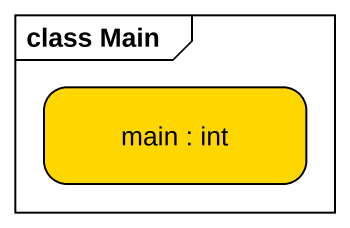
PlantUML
@startuml
mainframe class Main
hide empty description
state "main : int" as main #FFD700
@enduml
